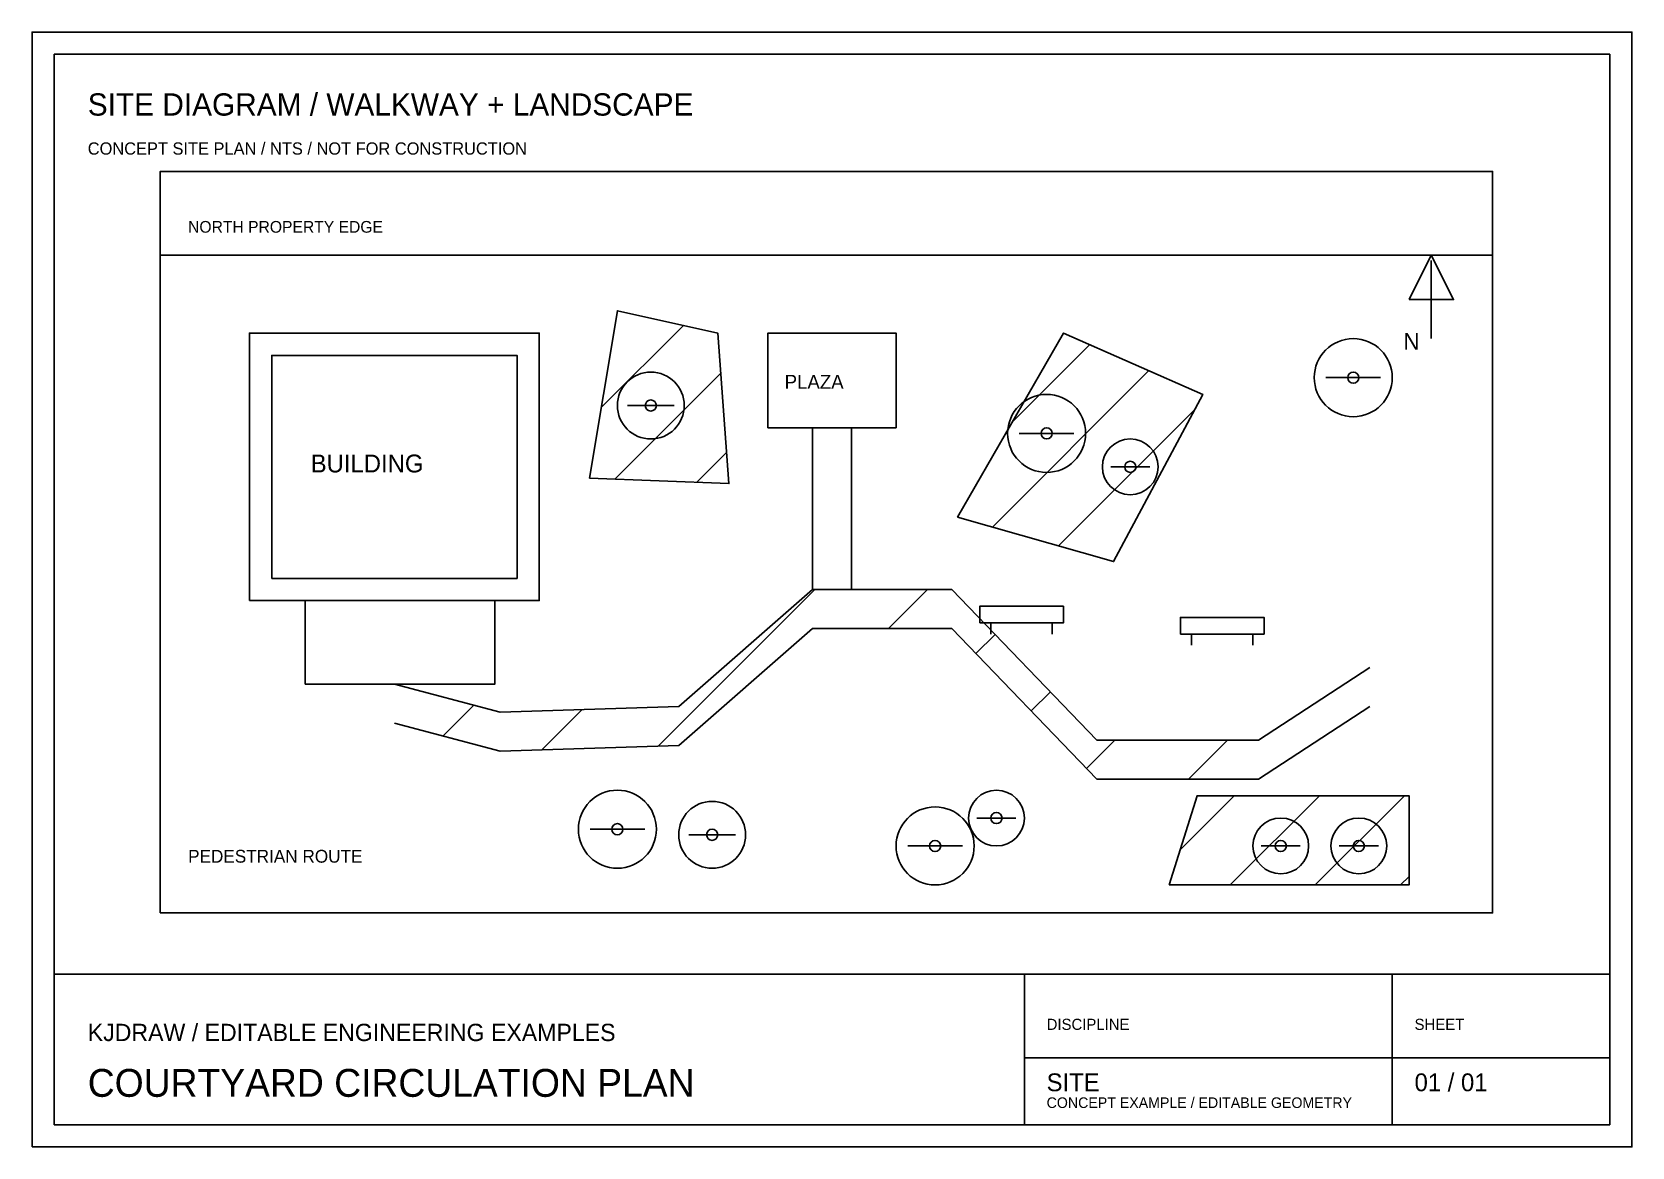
# Model space of a CAD drawing. Header units: millimetres. Extents: x 5 to 292, y 5 to 205.
import ezdxf

# ---------------------------------------------------------------- set-up
doc = ezdxf.new("R2010")
doc.units = ezdxf.units.MM
doc.linetypes.add('KJD-CONTINUOUS', pattern=[0])
for name, color, linetype in [('KJD_ACCENT', 4, 'KJD-CONTINUOUS'), ('KJD_ANNOTATION', 7, 'KJD-CONTINUOUS'), ('KJD_DETAIL', 8, 'KJD-CONTINUOUS'), ('KJD_FRAME', 8, 'KJD-CONTINUOUS'), ('KJD_HIGHLIGHT', 2, 'KJD-CONTINUOUS'), ('KJD_OUTLINE', 7, 'KJD-CONTINUOUS'), ('KJD_PLANTING', 3, 'KJD-CONTINUOUS')]:
    doc.layers.add(name, color=color, linetype=linetype)
doc.styles.get("Standard").update_dxf_attribs({"font": 'sans-serif'})

msp = doc.modelspace()

# ---------------------------------------------------------------- hatches: boundary and pattern name
at = {"layer": 'KJD_DETAIL'}
h = msp.add_hatch(dxfattribs=at)
h.set_pattern_fill('ANSI31', color=256, scale=4.5, style=0)
h.paths.add_polyline_path([(70, 88), (89, 83), (121, 84), (145, 105), (170, 105), (196, 78), (225, 78), (245, 91), (245, 84), (225, 71), (196, 71), (170, 98), (145, 98), (121, 77), (89, 76), (70, 81)])
at = {"layer": 'KJD_PLANTING'}
h = msp.add_hatch(dxfattribs=at)
h.set_pattern_fill('ANSI31', color=256, scale=3.4, style=0)
h.paths.add_polyline_path([(105, 125), (130, 124), (128, 151), (110, 155)])
h = msp.add_hatch(dxfattribs=at)
h.set_pattern_fill('ANSI31', color=256, scale=3.4, style=0)
h.paths.add_polyline_path([(171, 118), (199, 110), (215, 140), (190, 151)])
h = msp.add_hatch(dxfattribs=at)
h.set_pattern_fill('ANSI31', color=256, scale=3.4, style=0)
h.paths.add_polyline_path([(209, 52), (252, 52), (252, 68), (214, 68)])

# ---------------------------------------------------------------- linework, layer by layer
at = {"layer": 'KJD_ACCENT'}
for p, q in [((145, 105), (145, 134)), ((152, 105), (152, 134)), ((60, 103), (76, 103))]:
    msp.add_line(p, q, dxfattribs=at)
for points in [[(137, 134), (160, 134), (160, 151), (137, 151)], [(54, 88), (88, 88), (88, 103), (54, 103)]]:
    msp.add_lwpolyline(points, close=True, dxfattribs=at)
for points in [[(70, 88), (89, 83), (121, 84), (145, 105), (170, 105), (196, 78), (225, 78), (245, 91)], [(70, 81), (89, 76), (121, 77), (145, 98), (170, 98), (196, 71), (225, 71), (245, 84)]]:
    msp.add_lwpolyline(points, dxfattribs=at)
at = {"layer": 'KJD_DETAIL'}
for p, q in [((28, 165), (267, 165)), ((237.1, 143), (246.9, 143)), ((111.8, 138), (120.2, 138)), ((182.1, 133), (191.9, 133)), ((198.5, 127), (205.5, 127)), ((177, 97), (177, 99)), ((188, 97), (188, 99)), ((213, 95), (213, 97)), ((224, 95), (224, 97)), ((174.5, 64), (181.5, 64)), ((105.1, 62), (114.9, 62)), ((122.8, 61), (131.2, 61)), ((162.1, 59), (171.9, 59)), ((225.5, 59), (232.5, 59)), ((239.5, 59), (246.5, 59))]:
    msp.add_line(p, q, dxfattribs=at)
for points in [[(28, 47), (267, 47), (267, 180), (28, 180)], [(48, 107), (92, 107), (92, 147), (48, 147)]]:
    msp.add_lwpolyline(points, close=True, dxfattribs=at)
at = {"layer": 'KJD_FRAME'}
for p, q in [((9, 36), (288, 36)), ((183, 9), (183, 36)), ((249, 9), (249, 36)), ((183, 21), (288, 21))]:
    msp.add_line(p, q, dxfattribs=at)
for points in [[(5, 5), (292, 5), (292, 205), (5, 205)], [(9, 9), (288, 9), (288, 201), (9, 201)]]:
    msp.add_lwpolyline(points, close=True, dxfattribs=at)
at = {"layer": 'KJD_HIGHLIGHT'}
msp.add_line((256, 150), (256, 164), dxfattribs=at)
for points in [[(252, 157), (256, 165), (260, 157)], [(175, 99), (190, 99), (190, 102), (175, 102)], [(211, 97), (226, 97), (226, 100), (211, 100)]]:
    msp.add_lwpolyline(points, close=True, dxfattribs=at)
at = {"layer": 'KJD_OUTLINE'}
msp.add_lwpolyline([(44, 103), (96, 103), (96, 151), (44, 151)], close=True, dxfattribs=at)
at = {"layer": 'KJD_PLANTING'}
for points in [[(105, 125), (130, 124), (128, 151), (110, 155)], [(171, 118), (199, 110), (215, 140), (190, 151)], [(209, 52), (252, 52), (252, 68), (214, 68)]]:
    msp.add_lwpolyline(points, close=True, dxfattribs=at)
for centre, radius in [((242, 143), 7), ((116, 138), 6), ((242, 143), 1), ((116, 138), 1), ((187, 133), 7), ((187, 133), 1), ((202, 127), 5), ((202, 127), 1), ((110, 62), 7), ((178, 64), 5), ((127, 61), 6), ((167, 59), 7), ((178, 64), 1), ((229, 59), 5), ((243, 59), 5), ((110, 62), 1), ((127, 61), 1), ((167, 59), 1), ((229, 59), 1), ((243, 59), 1)]:
    msp.add_circle(centre, radius, dxfattribs=at)

# ---------------------------------------------------------------- texts
at = {"layer": 'KJD_ACCENT'}
for s, height, p in [('SITE DIAGRAM / WALKWAY + LANDSCAPE', 4, (15, 190)), ('PEDESTRIAN ROUTE', 2.3, (33, 56)), ('KJDRAW / EDITABLE ENGINEERING EXAMPLES', 3.1, (15, 24))]:
    msp.add_text(s, height=height, dxfattribs=at).set_placement(p)
at = {"layer": 'KJD_ANNOTATION'}
for s, height, p in [('PLAZA', 2.5, (140, 141)), ('BUILDING', 3.2, (55, 126)), ('COURTYARD CIRCULATION PLAN', 5, (15, 14)), ('SITE', 3.2, (187, 15)), ('01 / 01', 3.2, (253, 15))]:
    msp.add_text(s, height=height, dxfattribs=at).set_placement(p)
at = {"layer": 'KJD_DETAIL'}
for s, height, p in [('CONCEPT SITE PLAN / NTS / NOT FOR CONSTRUCTION', 2.2, (15, 183)), ('NORTH PROPERTY EDGE', 2.1, (33, 169)), ('DISCIPLINE', 2, (187, 26)), ('SHEET', 2, (253, 26)), ('CONCEPT EXAMPLE / EDITABLE GEOMETRY', 1.9, (187, 12))]:
    msp.add_text(s, height=height, dxfattribs=at).set_placement(p)
at = {"layer": 'KJD_HIGHLIGHT'}
msp.add_text('N', height=3, dxfattribs=at).set_placement((251, 148))

doc.saveas('drawing.dxf')
